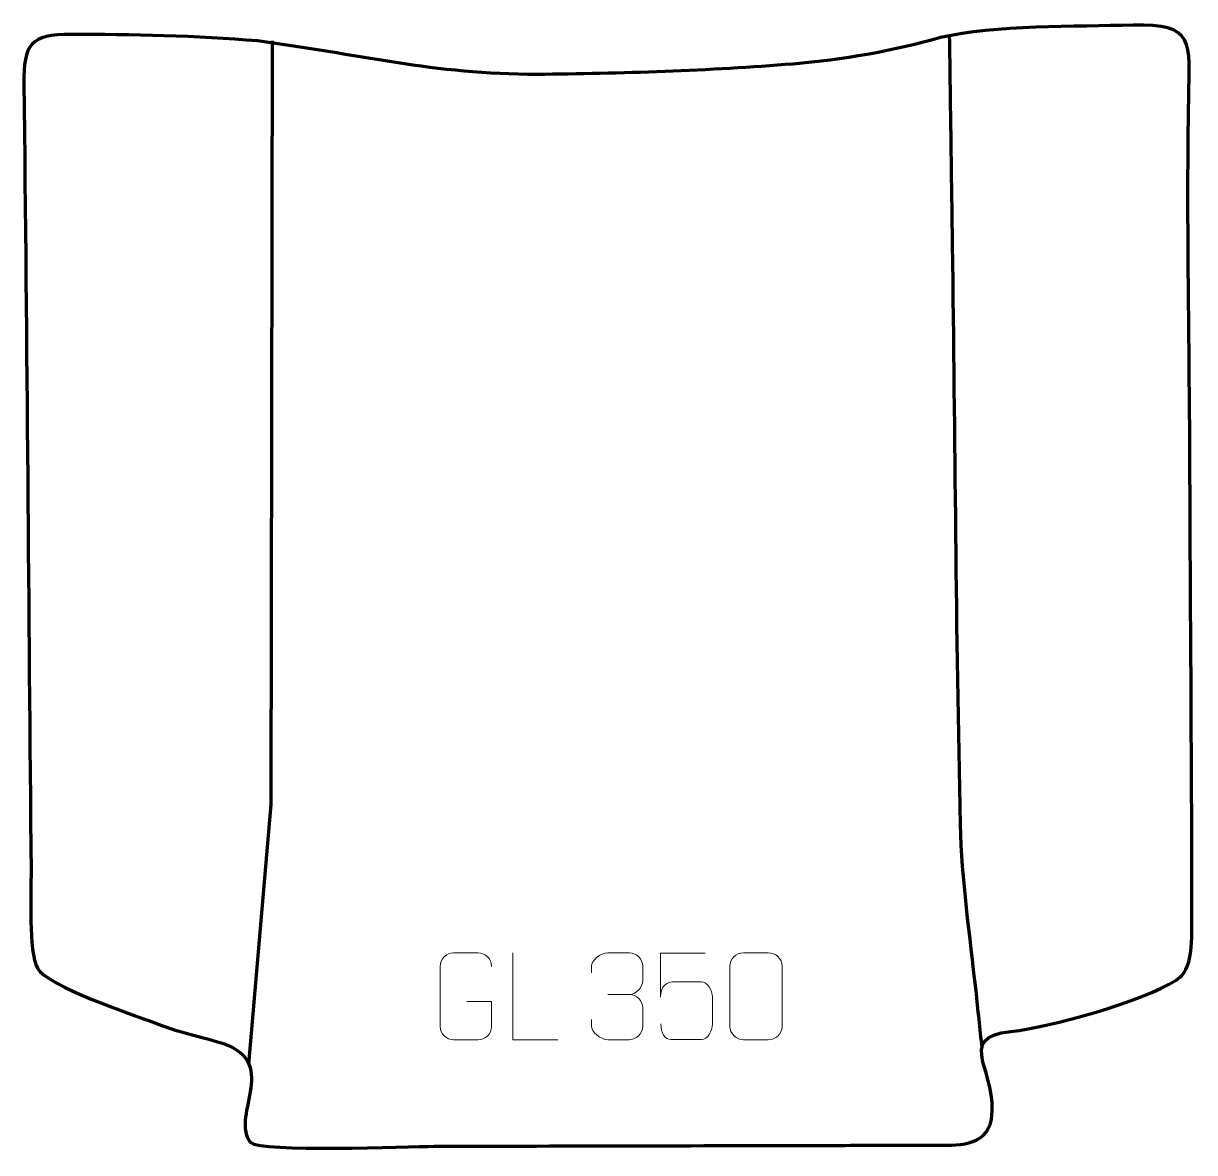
# Model space of a CAD drawing. Header units: millimetres. Extents: x 1039 to 1376, y 238 to 563.
import ezdxf

# ---------------------------------------------------------------- set-up
doc = ezdxf.new("R2010")
doc.units = ezdxf.units.MM
doc.header["$MEASUREMENT"] = 0
doc.layers.add('layer 2', color=7, linetype='Continuous')
doc.layers.add('layer 3', color=7, linetype='Continuous')

msp = doc.modelspace()

# ---------------------------------------------------------------- linework, layer by layer
at = {"layer": 'layer 2', "color": 142, "lineweight": 158}
for points, knots in [([(1305.2677, 559.8681), (1305.4066, 549.8454), (1305.5454, 539.8227), (1305.6843, 529.8), (1305.6843, 529.8), (1305.8231, 519.7773), (1305.962, 509.7546), (1306.1008, 499.7319), (1306.1008, 499.7319), (1306.8682, 444.2287), (1307.1138, 388.3656), (1308.3983, 332.9156), (1308.3983, 332.9156), (1308.7712, 316.8257), (1311.11, 300.9914), (1312.8529, 285.0196), (1312.8529, 285.0196), (1313.4416, 279.5449), (1314.0304, 274.0703), (1314.6192, 268.5957)], [0, 0, 0, 0, 0.16666667, 0.16666667, 0.16666667, 0.16666667, 0.33333333, 0.33333333, 0.33333333, 0.33333333, 0.5, 0.5, 0.5, 0.5, 0.66666667, 0.66666667, 0.66666667, 0.66666667, 1, 1, 1, 1]), ([(1103.638, 263.8981), (1103.638, 263.8981), (1110.0717, 338.6535), (1110.0717, 338.6535), (1110.0717, 338.6535), (1110.0717, 338.6535), (1110.4565, 558.4415), (1110.4565, 558.4415)], [0, 0, 0, 0, 0.33333333, 0.33333333, 0.33333333, 0.33333333, 1, 1, 1, 1])]:
    msp.add_open_spline(points, degree=3, knots=knots, dxfattribs=at)
at = {"layer": 'layer 2', "color": 250, "lineweight": 9}
for points, knots in [([(1166.3601, 281.922), (1166.3601, 281.922), (1173.5282, 281.922), (1173.5282, 281.922), (1173.5282, 281.922), (1173.5282, 281.922), (1173.5282, 274.7539), (1173.5282, 274.7539), (1173.5282, 274.7539), (1173.3885, 272.4305), (1171.7113, 270.9509), (1169.5635, 270.9401), (1169.5635, 270.9401), (1167.2317, 270.9405), (1164.8997, 270.9405), (1162.5682, 270.9401), (1162.5682, 270.9401), (1160.6433, 270.8347), (1158.6711, 272.7192), (1158.6823, 274.7365), (1158.6823, 274.7365), (1158.6827, 280.5066), (1158.6827, 286.2763), (1158.6823, 292.0456), (1158.6823, 292.0456), (1158.6865, 294.1837), (1160.4333, 295.9029), (1162.5856, 295.8895), (1162.5856, 295.8895), (1164.9113, 295.8895), (1167.2374, 295.8895), (1169.5635, 295.8895), (1169.5635, 295.8895), (1171.5102, 295.9249), (1173.5016, 294.4334), (1173.5282, 291.9957)], [0, 0, 0, 0, 0.1, 0.1, 0.1, 0.1, 0.2, 0.2, 0.2, 0.2, 0.3, 0.3, 0.3, 0.3, 0.4, 0.4, 0.4, 0.4, 0.5, 0.5, 0.5, 0.5, 0.6, 0.6, 0.6, 0.6, 0.7, 0.7, 0.7, 0.7, 0.8, 0.8, 0.8, 0.8, 1, 1, 1, 1]), ([(1192.5797, 270.9362), (1192.5797, 270.9362), (1179.6306, 270.9362), (1179.6306, 270.9362), (1179.6306, 270.9362), (1179.6306, 270.9362), (1179.6306, 295.8898), (1179.6306, 295.8898)], [0, 0, 0, 0, 0.33333333, 0.33333333, 0.33333333, 0.33333333, 1, 1, 1, 1]), ([(1202.266, 290.2055), (1202.266, 290.2055), (1202.266, 292.0627), (1202.266, 292.0627), (1202.266, 292.0627), (1202.2517, 293.8046), (1204.9162, 295.9227), (1206.9753, 295.9), (1206.9753, 295.9), (1209.0394, 295.9), (1211.1034, 295.9), (1213.1671, 295.9), (1213.1671, 295.9), (1215.3616, 295.9088), (1216.9599, 294.062), (1217.0043, 292.1499), (1217.0043, 292.1499), (1217.0039, 290.7148), (1217.0039, 289.2797), (1217.0043, 287.8442), (1217.0043, 287.8442), (1216.9557, 286.1907), (1215.3531, 283.9607), (1213.1548, 283.9707), (1213.1548, 283.9707), (1215.3585, 283.9595), (1216.9665, 282.1563), (1217.0205, 280.0968), (1217.0205, 280.0968), (1217.0201, 278.3121), (1217.0201, 276.5274), (1217.0205, 274.7423), (1217.0205, 274.7423), (1217.0306, 272.6809), (1214.9757, 270.9178), (1213.1548, 270.9259), (1213.1548, 270.9259), (1211.0895, 270.9262), (1209.0243, 270.9262), (1206.9587, 270.9259), (1206.9587, 270.9259), (1204.7901, 270.9374), (1202.2591, 273.3376), (1202.2405, 274.7994), (1202.2405, 274.7994), (1202.2405, 274.7994), (1202.2405, 276.708), (1202.2405, 276.708)], [0, 0, 0, 0, 0.07692308, 0.07692308, 0.07692308, 0.07692308, 0.15384615, 0.15384615, 0.15384615, 0.15384615, 0.23076923, 0.23076923, 0.23076923, 0.23076923, 0.30769231, 0.30769231, 0.30769231, 0.30769231, 0.38461538, 0.38461538, 0.38461538, 0.38461538, 0.46153846, 0.46153846, 0.46153846, 0.46153846, 0.53846154, 0.53846154, 0.53846154, 0.53846154, 0.61538462, 0.61538462, 0.61538462, 0.61538462, 0.69230769, 0.69230769, 0.69230769, 0.69230769, 0.76923077, 0.76923077, 0.76923077, 0.76923077, 0.84615385, 0.84615385, 0.84615385, 0.84615385, 1, 1, 1, 1]), ([(1235.0247, 295.8678), (1235.0247, 295.8678), (1222.173, 295.8678), (1222.173, 295.8678), (1222.173, 295.8678), (1222.1733, 291.6372), (1222.1733, 287.4063), (1222.173, 283.1751), (1222.173, 283.1751), (1222.1727, 286.4852), (1223.8037, 287.557), (1226.6157, 287.6175), (1226.6157, 287.6175), (1229.0553, 287.6178), (1231.4948, 287.6178), (1233.934, 287.6175), (1233.934, 287.6175), (1235.5838, 287.6243), (1237.0587, 285.2438), (1237.0872, 283.1751), (1237.0872, 283.1751), (1237.0869, 280.5878), (1237.0869, 278.0002), (1237.0872, 275.4125), (1237.0872, 275.4125), (1237.1334, 273.4531), (1235.634, 271.0168), (1234.0081, 270.9583), (1234.0081, 270.9583), (1232.0516, 270.9586), (1227.1566, 270.9586), (1225.1996, 270.9583), (1225.1996, 270.9583), (1223.3541, 270.9495), (1222.247, 272.9143), (1222.2262, 275.4654)], [0, 0, 0, 0, 0.1, 0.1, 0.1, 0.1, 0.2, 0.2, 0.2, 0.2, 0.3, 0.3, 0.3, 0.3, 0.4, 0.4, 0.4, 0.4, 0.5, 0.5, 0.5, 0.5, 0.6, 0.6, 0.6, 0.6, 0.7, 0.7, 0.7, 0.7, 0.8, 0.8, 0.8, 0.8, 1, 1, 1, 1]), ([(1246.0499, 295.9123), (1248.416, 295.9123), (1250.7825, 295.9123), (1253.149, 295.9123), (1253.149, 295.9123), (1255.1295, 295.9479), (1257.1555, 294.4536), (1257.1826, 292.0115), (1257.1826, 292.0115), (1257.1822, 286.2541), (1257.1822, 280.4963), (1257.1826, 274.7381), (1257.1826, 274.7381), (1257.0405, 272.4105), (1255.3341, 270.9282), (1253.149, 270.9174), (1253.149, 270.9174), (1250.7766, 270.9178), (1248.4042, 270.9178), (1246.0322, 270.9174), (1246.0322, 270.9174), (1244.0737, 270.8118), (1242.0673, 272.6997), (1242.0787, 274.7207), (1242.0787, 274.7207), (1242.0791, 280.5013), (1242.0791, 286.2816), (1242.0787, 292.0614), (1242.0787, 292.0614), (1242.083, 294.2034), (1243.8601, 295.9259), (1246.0499, 295.9123)], [0, 0, 0, 0, 0.11111111, 0.11111111, 0.11111111, 0.11111111, 0.22222222, 0.22222222, 0.22222222, 0.22222222, 0.33333333, 0.33333333, 0.33333333, 0.33333333, 0.44444444, 0.44444444, 0.44444444, 0.44444444, 0.55555556, 0.55555556, 0.55555556, 0.55555556, 0.66666667, 0.66666667, 0.66666667, 0.66666667, 0.77777778, 0.77777778, 0.77777778, 0.77777778, 1, 1, 1, 1])]:
    msp.add_open_spline(points, degree=3, knots=knots, dxfattribs=at)
msp.add_open_spline([(1206.9757, 283.9603), (1206.9757, 283.9603), (1213.1721, 283.9603), (1213.1721, 283.9603)], degree=3, dxfattribs=at)
at = {"layer": 'layer 3', "color": 242, "lineweight": 158}
msp.add_open_spline([(1275.2446, 240.5269), (1235.7897, 240.4407), (1196.3349, 240.3545), (1156.8801, 240.2683), (1156.8801, 240.2683), (1149.5917, 240.1842), (1107.021, 238.4465), (1104.0411, 241.4073), (1104.0411, 241.4073), (1098.0488, 249.5393), (1113.5004, 265.1182), (1094.6224, 270.3642), (1094.6224, 270.3642), (1087.613, 272.3121), (1083.6556, 273.073), (1076.529, 275.7889), (1076.529, 275.7889), (1069.8107, 278.3201), (1045.7752, 286.207), (1042.7933, 291.5196), (1042.7933, 291.5196), (1040.0744, 296.3638), (1041.0006, 313.0481), (1040.9392, 319.5257), (1040.9392, 319.5257), (1040.221, 395.052), (1039.7847, 470.6252), (1038.8784, 546.1414), (1038.8784, 546.1414), (1038.744, 557.3464), (1040.8712, 560.242), (1052.4222, 560.2655), (1052.4222, 560.2655), (1069.6321, 560.2082), (1088.9994, 559.8635), (1106.0838, 558.3577), (1106.0838, 558.3577), (1134.389, 554.763), (1157.3037, 548.5937), (1186.5603, 548.7388), (1186.5603, 548.7388), (1210.3074, 548.9503), (1236.589, 549.7812), (1260.2177, 551.7224), (1260.2177, 551.7224), (1274.645, 552.9076), (1288.7912, 555.4093), (1302.7187, 559.3297), (1302.7187, 559.3297), (1318.4677, 562.9479), (1341.5511, 562.4361), (1358.2109, 562.9097), (1358.2109, 562.9097), (1375.8626, 563.4115), (1374.4736, 558.1141), (1374.1825, 541.7553), (1374.1825, 541.7553), (1373.5907, 508.5056), (1374.3373, 474.8864), (1374.4863, 441.598), (1374.4863, 441.598), (1374.6858, 395.0238), (1375.0673, 348.4301), (1375.1204, 301.858), (1375.1204, 301.858), (1374.9169, 293.3225), (1373.7294, 290.1115), (1370.5736, 288.1122), (1370.5736, 288.1122), (1360.8098, 281.9262), (1334.6782, 274.5536), (1322.9895, 273.3046), (1322.9895, 273.3046), (1306.3764, 271.5295), (1319.786, 261.2844), (1317.3603, 247.9762), (1317.3603, 247.9762), (1315.8827, 239.8692), (1307.2227, 240.5976), (1300.7146, 240.5812), (1300.7146, 240.5812), (1292.2247, 240.5679), (1283.7345, 240.5454), (1275.2446, 240.5269)], degree=3, knots=[0, 0, 0, 0, 0.04545455, 0.04545455, 0.04545455, 0.04545455, 0.09090909, 0.09090909, 0.09090909, 0.09090909, 0.13636364, 0.13636364, 0.13636364, 0.13636364, 0.18181818, 0.18181818, 0.18181818, 0.18181818, 0.22727273, 0.22727273, 0.22727273, 0.22727273, 0.27272727, 0.27272727, 0.27272727, 0.27272727, 0.31818182, 0.31818182, 0.31818182, 0.31818182, 0.36363636, 0.36363636, 0.36363636, 0.36363636, 0.40909091, 0.40909091, 0.40909091, 0.40909091, 0.45454545, 0.45454545, 0.45454545, 0.45454545, 0.5, 0.5, 0.5, 0.5, 0.54545455, 0.54545455, 0.54545455, 0.54545455, 0.59090909, 0.59090909, 0.59090909, 0.59090909, 0.63636364, 0.63636364, 0.63636364, 0.63636364, 0.68181818, 0.68181818, 0.68181818, 0.68181818, 0.72727273, 0.72727273, 0.72727273, 0.72727273, 0.77272727, 0.77272727, 0.77272727, 0.77272727, 0.81818182, 0.81818182, 0.81818182, 0.81818182, 0.86363636, 0.86363636, 0.86363636, 0.86363636, 0.90909091, 0.90909091, 0.90909091, 0.90909091, 1, 1, 1, 1], dxfattribs=at)

doc.saveas('drawing.dxf')
